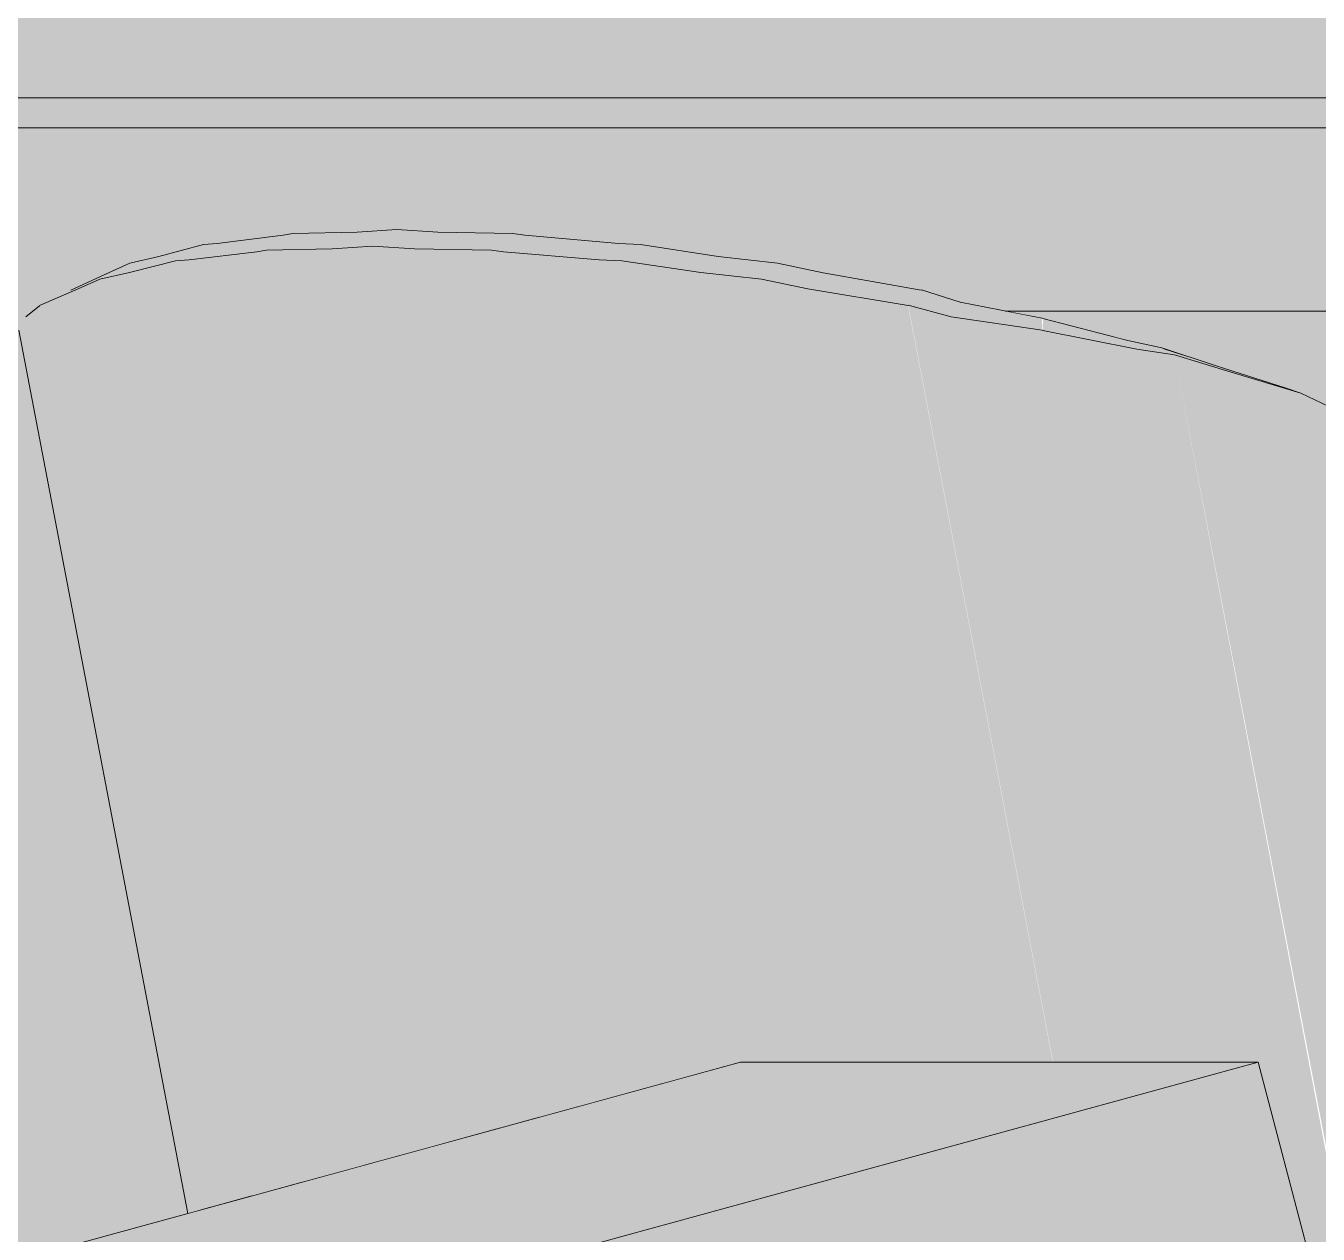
# Model space of a CAD drawing. Header units: centimetres. Extents: x -4381 to 5639, y -3920 to 4826.
# Drawn here: x 21.6028 to 21.9201, y 32.727 to 33.0236 of the extents above; entities that cross this region are included whole.
import ezdxf
from ezdxf.xclip import XClip

# ---------------------------------------------------------------- set-up
doc = ezdxf.new("R2010")
doc.units = ezdxf.units.CM
doc.header["$MEASUREMENT"] = 0
doc.header["$XCLIPFRAME"] = 0
doc.set_wipeout_variables(frame=1)
doc.linetypes.add('Wipeout_Contour', pattern=[100, 0, -100])
for name, color, linetype in [('01- MOBILIER', 7, 'Continuous'), ('Drawing & Figure', 7, 'Continuous'), ('Structural - Bearing', 7, 'Continuous')]:
    doc.layers.add(name, color=color, linetype=linetype)
for name, color, linetype, lineweight in [('01- MOBILIER_Pen_No__1', 7, 'Continuous', 5), ('01- MOBILIER_Pen_No__101', 252, 'Continuous', 5), ('01- MOBILIER_Pen_No__18', 9, 'Continuous', 5)]:
    doc.layers.add(name, color=color, linetype=linetype, lineweight=lineweight)
for name, color, linetype, lineweight, true_color in [('01- MOBILIER_Pen_No__102', 7, 'Continuous', 5, 0xcccccc), ('01- MOBILIER_Pen_No__186', 7, 'Continuous', 5, 0xe8e8e8), ('01- MOBILIER_Pen_No__62', 7, 'Continuous', 5, 0xaaaaaa), ('Structural - Bearing_Pen_No__102', 7, 'Continuous', 5, 0xcccccc)]:
    doc.layers.add(name, color=color, linetype=linetype, lineweight=lineweight, true_color=true_color)

# ---------------------------------------------------------------- blocks, each defined once
blk = doc.blocks.new('Drawing_8_8', base_point=(-322.57542, 32.20361))
at = {"color": 254, "linetype": 'Wipeout_Contour', "lineweight": 0, "ltscale": 243.264793}
blk.add_wipeout([(20.11205, 32.60361), (20.76205, 32.60361), (20.76205, 35.20361), (22.61205, 35.20361), (22.61205, 35.30361), (20.11205, 35.30361)], dxfattribs=at).dxf.layer = 'Structural - Bearing'
at = {"color": 254, "linetype": 'Wipeout_Contour', "lineweight": 0, "ltscale": 1177.001365}
blk.add_wipeout([(22.23705, 35.10361), (20.86205, 35.10361), (20.86205, 32.60361), (21.1728, 32.60361), (21.64254, 32.73212), (21.60106, 32.94884), (21.60275, 32.95222), (21.60608, 32.95493), (21.61394, 32.95882), (21.62308, 32.96297), (21.62826, 32.96537), (21.63542, 32.96701), (21.64642, 32.96994), (21.64972, 32.9702), (21.66595, 32.97225), (21.66833, 32.97265), (21.68408, 32.97297), (21.69386, 32.97361), (21.7039, 32.97297), (21.72237, 32.97265), (21.7253, 32.97225), (21.74831, 32.9702), (21.75372, 32.96994), (21.77278, 32.96701), (21.78734, 32.96537), (21.79854, 32.96297), (21.82262, 32.95876), (21.83221, 32.95581), (21.84336, 32.95361), (22.23705, 32.95361)], dxfattribs=at).dxf.layer = 'Structural - Bearing'
at = {"layer": 'Structural - Bearing_Pen_No__102', "linetype": 'Continuous', "ltscale": 10}
blk.add_hatch(color=256, dxfattribs=at).paths.add_polyline_path([(22.23705, 35.10361), (20.86205, 35.10361), (20.86205, 32.60361), (21.1728, 32.60361), (21.64254, 32.73212), (21.60106, 32.94884), (21.60275, 32.95222), (21.60608, 32.95493), (21.61394, 32.95882), (21.62308, 32.96297), (21.62826, 32.96537), (21.63542, 32.96701), (21.64642, 32.96994), (21.64972, 32.9702), (21.66595, 32.97225), (21.66833, 32.97265), (21.68408, 32.97297), (21.69386, 32.97361), (21.7039, 32.97297), (21.72237, 32.97265), (21.7253, 32.97225), (21.74831, 32.9702), (21.75372, 32.96994), (21.77278, 32.96701), (21.78734, 32.96537), (21.79854, 32.96297), (21.82262, 32.95876), (21.83221, 32.95581), (21.84336, 32.95361), (22.23705, 32.95361)])
at = {"layer": '01- MOBILIER_Pen_No__1', "linetype": 'Continuous', "ltscale": 10}
for p, q in [((21.53275, 33.00599), (22.19202, 33.00599)), ((21.53303, 32.99858), (22.19107, 32.99858))]:
    blk.add_line(p, q, dxfattribs=at)
at = {"color": 254, "linetype": 'Wipeout_Contour', "lineweight": 0, "ltscale": 118.771093}
blk.add_wipeout([(21.69386, 32.97361), (21.68408, 32.97297), (21.67798, 32.96889)], dxfattribs=at).dxf.layer = '01- MOBILIER'
at = {"color": 254, "linetype": 'Wipeout_Contour', "lineweight": 0, "ltscale": 158.598541}
blk.add_wipeout([(21.87029, 32.95361), (21.84336, 32.95361), (21.85233, 32.95185), (21.87029, 32.94715)], dxfattribs=at).dxf.layer = '01- MOBILIER'
at = {"layer": '01- MOBILIER_Pen_No__102', "linetype": 'Continuous', "ltscale": 10}
blk.add_hatch(color=256, dxfattribs=at).paths.add_polyline_path([(21.69386, 32.97361), (21.68408, 32.97297), (21.67798, 32.96889)])
at = {"layer": '01- MOBILIER_Pen_No__62', "linetype": 'Continuous', "ltscale": 10}
blk.add_hatch(color=256, dxfattribs=at).paths.add_polyline_path([(21.87029, 32.95361), (21.84336, 32.95361), (21.85233, 32.95185), (21.87029, 32.94715)])
at = {"color": 254, "linetype": 'Wipeout_Contour', "lineweight": 0, "ltscale": 118.028344}
blk.add_wipeout([(21.69386, 32.97361), (21.67798, 32.96889), (21.68797, 32.96954)], dxfattribs=at).dxf.layer = '01- MOBILIER'
at = {"color": 254, "linetype": 'Wipeout_Contour', "lineweight": 0, "ltscale": 395.450485}
blk.add_wipeout([(21.92723, 32.95361), (21.87029, 32.95361), (21.87029, 32.94715), (21.87336, 32.94635), (21.88173, 32.94455), (21.89533, 32.94013), (21.912, 32.93479), (21.91583, 32.93344), (21.92613, 32.92861), (21.92723, 32.92861)], dxfattribs=at).dxf.layer = '01- MOBILIER'
at = {"layer": '01- MOBILIER_Pen_No__101', "linetype": 'Continuous', "ltscale": 10}
blk.add_hatch(color=256, dxfattribs=at).paths.add_polyline_path([(21.92723, 32.95361), (21.87029, 32.95361), (21.87029, 32.94715), (21.87336, 32.94635), (21.88173, 32.94455), (21.89533, 32.94013), (21.912, 32.93479), (21.91583, 32.93344), (21.92613, 32.92861), (21.92723, 32.92861)])
at = {"layer": '01- MOBILIER_Pen_No__102', "linetype": 'Continuous', "ltscale": 10}
blk.add_hatch(color=256, dxfattribs=at).paths.add_polyline_path([(21.69386, 32.97361), (21.67798, 32.96889), (21.68797, 32.96954)])
at = {"color": 254, "linetype": 'Wipeout_Contour', "lineweight": 0, "ltscale": 118.851309}
blk.add_wipeout([(21.68408, 32.97297), (21.66833, 32.97265), (21.66188, 32.96859)], dxfattribs=at).dxf.layer = '01- MOBILIER'
at = {"layer": '01- MOBILIER_Pen_No__102', "linetype": 'Continuous', "ltscale": 10}
blk.add_hatch(color=256, dxfattribs=at).paths.add_polyline_path([(21.68408, 32.97297), (21.66833, 32.97265), (21.66188, 32.96859)])
at = {"color": 254, "linetype": 'Wipeout_Contour', "lineweight": 0, "ltscale": 117.898597}
blk.add_wipeout([(21.68408, 32.97297), (21.66188, 32.96859), (21.67798, 32.96889)], dxfattribs=at).dxf.layer = '01- MOBILIER'
at = {"layer": '01- MOBILIER_Pen_No__102', "linetype": 'Continuous', "ltscale": 10}
blk.add_hatch(color=256, dxfattribs=at).paths.add_polyline_path([(21.68408, 32.97297), (21.66188, 32.96859), (21.67798, 32.96889)])
at = {"color": 254, "linetype": 'Wipeout_Contour', "lineweight": 0, "ltscale": 118.585469}
blk.add_wipeout([(21.66833, 32.97265), (21.66595, 32.97225), (21.65945, 32.96819)], dxfattribs=at).dxf.layer = '01- MOBILIER'
at = {"color": 254, "linetype": 'Wipeout_Contour', "lineweight": 0, "ltscale": 157.53182}
blk.add_wipeout([(21.68797, 32.96954), (21.67798, 32.96889), (21.71928, 32.75312), (21.7289, 32.75575)], dxfattribs=at).dxf.layer = '01- MOBILIER'
at = {"layer": '01- MOBILIER_Pen_No__101', "linetype": 'Continuous', "ltscale": 10}
blk.add_hatch(color=256, dxfattribs=at).paths.add_polyline_path([(21.68797, 32.96954), (21.67798, 32.96889), (21.71928, 32.75312), (21.7289, 32.75575)])
at = {"layer": '01- MOBILIER_Pen_No__102', "linetype": 'Continuous', "ltscale": 10}
blk.add_hatch(color=256, dxfattribs=at).paths.add_polyline_path([(21.66833, 32.97265), (21.66595, 32.97225), (21.65945, 32.96819)])
at = {"color": 254, "linetype": 'Wipeout_Contour', "lineweight": 0, "ltscale": 118.144847}
blk.add_wipeout([(21.66833, 32.97265), (21.65945, 32.96819), (21.66188, 32.96859)], dxfattribs=at).dxf.layer = '01- MOBILIER'
at = {"layer": '01- MOBILIER_Pen_No__102', "linetype": 'Continuous', "ltscale": 10}
blk.add_hatch(color=256, dxfattribs=at).paths.add_polyline_path([(21.66833, 32.97265), (21.65945, 32.96819), (21.66188, 32.96859)])
at = {"layer": '01- MOBILIER_Pen_No__1', "linetype": 'Continuous', "ltscale": 10}
blk.add_line((21.68408, 32.97297), (21.66833, 32.97265), dxfattribs=at)
at = {"color": 254, "linetype": 'Wipeout_Contour', "lineweight": 0, "ltscale": 118.591374}
blk.add_wipeout([(21.66595, 32.97225), (21.64972, 32.9702), (21.64285, 32.96618)], dxfattribs=at).dxf.layer = '01- MOBILIER'
at = {"layer": '01- MOBILIER_Pen_No__102', "linetype": 'Continuous', "ltscale": 10}
blk.add_hatch(color=256, dxfattribs=at).paths.add_polyline_path([(21.66595, 32.97225), (21.64972, 32.9702), (21.64285, 32.96618)])
at = {"color": 254, "linetype": 'Wipeout_Contour', "lineweight": 0, "ltscale": 118.087288}
blk.add_wipeout([(21.66595, 32.97225), (21.64285, 32.96618), (21.65945, 32.96819)], dxfattribs=at).dxf.layer = '01- MOBILIER'
at = {"layer": '01- MOBILIER_Pen_No__102', "linetype": 'Continuous', "ltscale": 10}
blk.add_hatch(color=256, dxfattribs=at).paths.add_polyline_path([(21.66595, 32.97225), (21.64285, 32.96618), (21.65945, 32.96819)])
at = {"layer": '01- MOBILIER_Pen_No__1', "linetype": 'Continuous', "ltscale": 10}
blk.add_line((21.66833, 32.97265), (21.66595, 32.97225), dxfattribs=at)
at = {"color": 254, "linetype": 'Wipeout_Contour', "lineweight": 0, "ltscale": 118.60153}
blk.add_wipeout([(21.64972, 32.9702), (21.64642, 32.96994), (21.63948, 32.96594)], dxfattribs=at).dxf.layer = '01- MOBILIER'
at = {"color": 254, "linetype": 'Wipeout_Contour', "lineweight": 0, "ltscale": 197.615784}
blk.add_wipeout([(21.66188, 32.96859), (21.65945, 32.96819), (21.70155, 32.74827), (21.71928, 32.75312), (21.67798, 32.96889)], dxfattribs=at).dxf.layer = '01- MOBILIER'
at = {"layer": '01- MOBILIER_Pen_No__101', "linetype": 'Continuous', "ltscale": 10}
blk.add_hatch(color=256, dxfattribs=at).paths.add_polyline_path([(21.66188, 32.96859), (21.65945, 32.96819), (21.70155, 32.74827), (21.71928, 32.75312), (21.67798, 32.96889)])
at = {"layer": '01- MOBILIER_Pen_No__102', "linetype": 'Continuous', "ltscale": 10}
blk.add_hatch(color=256, dxfattribs=at).paths.add_polyline_path([(21.64972, 32.9702), (21.64642, 32.96994), (21.63948, 32.96594)])
at = {"color": 254, "linetype": 'Wipeout_Contour', "lineweight": 0, "ltscale": 118.050065}
blk.add_wipeout([(21.64972, 32.9702), (21.63948, 32.96594), (21.64285, 32.96618)], dxfattribs=at).dxf.layer = '01- MOBILIER'
at = {"layer": '01- MOBILIER_Pen_No__102', "linetype": 'Continuous', "ltscale": 10}
blk.add_hatch(color=256, dxfattribs=at).paths.add_polyline_path([(21.64972, 32.9702), (21.63948, 32.96594), (21.64285, 32.96618)])
at = {"layer": '01- MOBILIER_Pen_No__1', "linetype": 'Continuous', "ltscale": 10}
blk.add_line((21.66595, 32.97225), (21.64972, 32.9702), dxfattribs=at)
at = {"color": 254, "linetype": 'Wipeout_Contour', "lineweight": 0, "ltscale": 118.430456}
blk.add_wipeout([(21.64642, 32.96994), (21.63542, 32.96701), (21.62822, 32.96306)], dxfattribs=at).dxf.layer = '01- MOBILIER'
at = {"layer": '01- MOBILIER_Pen_No__102', "linetype": 'Continuous', "ltscale": 10}
blk.add_hatch(color=256, dxfattribs=at).paths.add_polyline_path([(21.64642, 32.96994), (21.63542, 32.96701), (21.62822, 32.96306)])
at = {"color": 254, "linetype": 'Wipeout_Contour', "lineweight": 0, "ltscale": 118.178958}
blk.add_wipeout([(21.64642, 32.96994), (21.62822, 32.96306), (21.63948, 32.96594)], dxfattribs=at).dxf.layer = '01- MOBILIER'
at = {"layer": '01- MOBILIER_Pen_No__102', "linetype": 'Continuous', "ltscale": 10}
blk.add_hatch(color=256, dxfattribs=at).paths.add_polyline_path([(21.64642, 32.96994), (21.62822, 32.96306), (21.63948, 32.96594)])
at = {"layer": '01- MOBILIER_Pen_No__1', "linetype": 'Continuous', "ltscale": 10}
blk.add_line((21.64972, 32.9702), (21.64642, 32.96994), dxfattribs=at)
at = {"color": 254, "linetype": 'Wipeout_Contour', "lineweight": 0, "ltscale": 157.44668}
blk.add_wipeout([(21.65945, 32.96819), (21.64285, 32.96618), (21.68541, 32.74385), (21.70155, 32.74827)], dxfattribs=at).dxf.layer = '01- MOBILIER'
at = {"color": 254, "linetype": 'Wipeout_Contour', "lineweight": 0, "ltscale": 118.458393}
blk.add_wipeout([(21.63542, 32.96701), (21.62826, 32.96537), (21.62089, 32.96146)], dxfattribs=at).dxf.layer = '01- MOBILIER'
at = {"layer": '01- MOBILIER_Pen_No__102', "linetype": 'Continuous', "ltscale": 10}
blk.add_hatch(color=256, dxfattribs=at).paths.add_polyline_path([(21.63542, 32.96701), (21.62826, 32.96537), (21.62089, 32.96146)])
at = {"layer": '01- MOBILIER_Pen_No__62', "linetype": 'Continuous', "ltscale": 10}
blk.add_hatch(color=256, dxfattribs=at).paths.add_polyline_path([(21.65945, 32.96819), (21.64285, 32.96618), (21.68541, 32.74385), (21.70155, 32.74827)])
at = {"layer": '01- MOBILIER_Pen_No__1', "linetype": 'Continuous', "ltscale": 10}
for p, q in [((21.66188, 32.96859), (21.65945, 32.96819)), ((21.67798, 32.96889), (21.66188, 32.96859))]:
    blk.add_line(p, q, dxfattribs=at)
at = {"color": 254, "linetype": 'Wipeout_Contour', "lineweight": 0, "ltscale": 118.759697}
blk.add_wipeout([(21.69386, 32.97361), (21.69822, 32.96889), (21.7039, 32.97297)], dxfattribs=at).dxf.layer = '01- MOBILIER'
at = {"color": 254, "linetype": 'Wipeout_Contour', "lineweight": 0, "ltscale": 118.109915}
blk.add_wipeout([(21.63542, 32.96701), (21.62089, 32.96146), (21.62822, 32.96306)], dxfattribs=at).dxf.layer = '01- MOBILIER'
at = {"layer": '01- MOBILIER_Pen_No__102', "linetype": 'Continuous', "ltscale": 10}
for points in [[(21.69386, 32.97361), (21.69822, 32.96889), (21.7039, 32.97297)], [(21.63542, 32.96701), (21.62089, 32.96146), (21.62822, 32.96306)]]:
    blk.add_hatch(color=256, dxfattribs=at).paths.add_polyline_path(points)
at = {"color": 254, "linetype": 'Wipeout_Contour', "lineweight": 0, "ltscale": 118.063577}
blk.add_wipeout([(21.69386, 32.97361), (21.68797, 32.96954), (21.69822, 32.96889)], dxfattribs=at).dxf.layer = '01- MOBILIER'
at = {"color": 254, "linetype": 'Wipeout_Contour', "lineweight": 0, "ltscale": 118.682691}
blk.add_wipeout([(21.7039, 32.97297), (21.71708, 32.96859), (21.72237, 32.97265)], dxfattribs=at).dxf.layer = '01- MOBILIER'
at = {"color": 254, "linetype": 'Wipeout_Contour', "lineweight": 0, "ltscale": 118.325125}
blk.add_wipeout([(21.62826, 32.96537), (21.62308, 32.96297), (21.61558, 32.95909)], dxfattribs=at).dxf.layer = '01- MOBILIER'
at = {"layer": '01- MOBILIER_Pen_No__102', "linetype": 'Continuous', "ltscale": 10}
for points in [[(21.69386, 32.97361), (21.68797, 32.96954), (21.69822, 32.96889)], [(21.7039, 32.97297), (21.71708, 32.96859), (21.72237, 32.97265)]]:
    blk.add_hatch(color=256, dxfattribs=at).paths.add_polyline_path(points)
at = {"layer": '01- MOBILIER_Pen_No__18', "linetype": 'Continuous', "ltscale": 10}
blk.add_hatch(color=256, dxfattribs=at).paths.add_polyline_path([(21.62826, 32.96537), (21.62308, 32.96297), (21.61558, 32.95909)])
at = {"layer": '01- MOBILIER_Pen_No__1', "linetype": 'Continuous', "ltscale": 10}
blk.add_line((21.69386, 32.97361), (21.68408, 32.97297), dxfattribs=at)
at = {"color": 254, "linetype": 'Wipeout_Contour', "lineweight": 0, "ltscale": 118.177765}
blk.add_wipeout([(21.7039, 32.97297), (21.69822, 32.96889), (21.71708, 32.96859)], dxfattribs=at).dxf.layer = '01- MOBILIER'
at = {"color": 254, "linetype": 'Wipeout_Contour', "lineweight": 0, "ltscale": 118.840341}
blk.add_wipeout([(21.72237, 32.97265), (21.72008, 32.96819), (21.7253, 32.97225)], dxfattribs=at).dxf.layer = '01- MOBILIER'
at = {"color": 254, "linetype": 'Wipeout_Contour', "lineweight": 0, "ltscale": 118.215864}
blk.add_wipeout([(21.62826, 32.96537), (21.61558, 32.95909), (21.62089, 32.96146)], dxfattribs=at).dxf.layer = '01- MOBILIER'
at = {"layer": '01- MOBILIER_Pen_No__102', "linetype": 'Continuous', "ltscale": 10}
blk.add_hatch(color=256, dxfattribs=at).paths.add_polyline_path([(21.7039, 32.97297), (21.69822, 32.96889), (21.71708, 32.96859)])
at = {"layer": '01- MOBILIER_Pen_No__18', "linetype": 'Continuous', "ltscale": 10}
blk.add_hatch(color=256, dxfattribs=at).paths.add_polyline_path([(21.62826, 32.96537), (21.61558, 32.95909), (21.62089, 32.96146)])
at = {"layer": '01- MOBILIER_Pen_No__186', "linetype": 'Continuous', "ltscale": 10}
blk.add_hatch(color=256, dxfattribs=at).paths.add_polyline_path([(21.72237, 32.97265), (21.72008, 32.96819), (21.7253, 32.97225)])
at = {"layer": '01- MOBILIER_Pen_No__1', "linetype": 'Continuous', "ltscale": 10}
blk.add_line((21.69386, 32.97361), (21.7039, 32.97297), dxfattribs=at)
at = {"color": 254, "linetype": 'Wipeout_Contour', "lineweight": 0, "ltscale": 118.074563}
blk.add_wipeout([(21.72237, 32.97265), (21.71708, 32.96859), (21.72008, 32.96819)], dxfattribs=at).dxf.layer = '01- MOBILIER'
at = {"color": 254, "linetype": 'Wipeout_Contour', "lineweight": 0, "ltscale": 118.45142}
blk.add_wipeout([(21.7253, 32.97225), (21.74358, 32.96618), (21.74831, 32.9702)], dxfattribs=at).dxf.layer = '01- MOBILIER'
at = {"color": 254, "linetype": 'Wipeout_Contour', "lineweight": 0, "ltscale": 197.415457}
blk.add_wipeout([(21.63948, 32.96594), (21.62822, 32.96306), (21.67094, 32.73989), (21.68541, 32.74385), (21.64285, 32.96618)], dxfattribs=at).dxf.layer = '01- MOBILIER'
at = {"color": 254, "linetype": 'Wipeout_Contour', "lineweight": 0, "ltscale": 118.257133}
blk.add_wipeout([(21.62308, 32.96297), (21.61381, 32.95876), (21.60607, 32.95497)], dxfattribs=at).dxf.layer = '01- MOBILIER'
at = {"layer": '01- MOBILIER_Pen_No__18', "linetype": 'Continuous', "ltscale": 10}
blk.add_hatch(color=256, dxfattribs=at).paths.add_polyline_path([(21.62308, 32.96297), (21.61381, 32.95876), (21.60607, 32.95497)])
at = {"layer": '01- MOBILIER_Pen_No__186', "linetype": 'Continuous', "ltscale": 10}
for points in [[(21.72237, 32.97265), (21.71708, 32.96859), (21.72008, 32.96819)], [(21.7253, 32.97225), (21.74358, 32.96618), (21.74831, 32.9702)]]:
    blk.add_hatch(color=256, dxfattribs=at).paths.add_polyline_path(points)
at = {"layer": '01- MOBILIER_Pen_No__62', "linetype": 'Continuous', "ltscale": 10}
blk.add_hatch(color=256, dxfattribs=at).paths.add_polyline_path([(21.63948, 32.96594), (21.62822, 32.96306), (21.67094, 32.73989), (21.68541, 32.74385), (21.64285, 32.96618)])
at = {"layer": '01- MOBILIER_Pen_No__1', "linetype": 'Continuous', "ltscale": 10}
for p, q in [((21.64642, 32.96994), (21.63542, 32.96701)), ((21.65945, 32.96819), (21.64285, 32.96618)), ((21.63542, 32.96701), (21.62826, 32.96537)), ((21.64285, 32.96618), (21.63948, 32.96594))]:
    blk.add_line(p, q, dxfattribs=at)
at = {"color": 254, "linetype": 'Wipeout_Contour', "lineweight": 0, "ltscale": 118.472806}
blk.add_wipeout([(21.7253, 32.97225), (21.72008, 32.96819), (21.74358, 32.96618)], dxfattribs=at).dxf.layer = '01- MOBILIER'
at = {"color": 254, "linetype": 'Wipeout_Contour', "lineweight": 0, "ltscale": 119.06368}
blk.add_wipeout([(21.74831, 32.9702), (21.7491, 32.96594), (21.75372, 32.96994)], dxfattribs=at).dxf.layer = '01- MOBILIER'
at = {"color": 254, "linetype": 'Wipeout_Contour', "lineweight": 0, "ltscale": 118.23634}
blk.add_wipeout([(21.62308, 32.96297), (21.60607, 32.95497), (21.61558, 32.95909)], dxfattribs=at).dxf.layer = '01- MOBILIER'
at = {"layer": '01- MOBILIER_Pen_No__18', "linetype": 'Continuous', "ltscale": 10}
blk.add_hatch(color=256, dxfattribs=at).paths.add_polyline_path([(21.62308, 32.96297), (21.60607, 32.95497), (21.61558, 32.95909)])
at = {"layer": '01- MOBILIER_Pen_No__186', "linetype": 'Continuous', "ltscale": 10}
for points in [[(21.7253, 32.97225), (21.72008, 32.96819), (21.74358, 32.96618)], [(21.74831, 32.9702), (21.7491, 32.96594), (21.75372, 32.96994)]]:
    blk.add_hatch(color=256, dxfattribs=at).paths.add_polyline_path(points)
at = {"layer": '01- MOBILIER_Pen_No__1', "linetype": 'Continuous', "ltscale": 10}
for p, q in [((21.7039, 32.97297), (21.72237, 32.97265)), ((21.72237, 32.97265), (21.7253, 32.97225))]:
    blk.add_line(p, q, dxfattribs=at)
at = {"color": 254, "linetype": 'Wipeout_Contour', "lineweight": 0, "ltscale": 157.555334}
blk.add_wipeout([(21.68797, 32.96954), (21.7289, 32.75575), (21.73852, 32.75838), (21.69822, 32.96889)], dxfattribs=at).dxf.layer = '01- MOBILIER'
at = {"color": 254, "linetype": 'Wipeout_Contour', "lineweight": 0, "ltscale": 117.925204}
blk.add_wipeout([(21.74831, 32.9702), (21.74358, 32.96618), (21.7491, 32.96594)], dxfattribs=at).dxf.layer = '01- MOBILIER'
at = {"color": 254, "linetype": 'Wipeout_Contour', "lineweight": 0, "ltscale": 118.422332}
blk.add_wipeout([(21.75372, 32.96994), (21.76855, 32.96306), (21.77278, 32.96701)], dxfattribs=at).dxf.layer = '01- MOBILIER'
at = {"color": 254, "linetype": 'Wipeout_Contour', "lineweight": 0, "ltscale": 197.407473}
blk.add_wipeout([(21.62089, 32.96146), (21.61558, 32.95909), (21.65821, 32.73641), (21.67094, 32.73989), (21.62822, 32.96306)], dxfattribs=at).dxf.layer = '01- MOBILIER'
at = {"layer": '01- MOBILIER_Pen_No__101', "linetype": 'Continuous', "ltscale": 10}
blk.add_hatch(color=256, dxfattribs=at).paths.add_polyline_path([(21.68797, 32.96954), (21.7289, 32.75575), (21.73852, 32.75838), (21.69822, 32.96889)])
at = {"layer": '01- MOBILIER_Pen_No__186', "linetype": 'Continuous', "ltscale": 10}
for points in [[(21.74831, 32.9702), (21.74358, 32.96618), (21.7491, 32.96594)], [(21.75372, 32.96994), (21.76855, 32.96306), (21.77278, 32.96701)]]:
    blk.add_hatch(color=256, dxfattribs=at).paths.add_polyline_path(points)
at = {"layer": '01- MOBILIER_Pen_No__62', "linetype": 'Continuous', "ltscale": 10}
blk.add_hatch(color=256, dxfattribs=at).paths.add_polyline_path([(21.62089, 32.96146), (21.61558, 32.95909), (21.65821, 32.73641), (21.67094, 32.73989), (21.62822, 32.96306)])
at = {"layer": '01- MOBILIER_Pen_No__1', "linetype": 'Continuous', "ltscale": 10}
for p, q in [((21.68797, 32.96954), (21.67798, 32.96889)), ((21.62826, 32.96537), (21.62308, 32.96297)), ((21.63948, 32.96594), (21.62822, 32.96306)), ((21.62822, 32.96306), (21.62089, 32.96146))]:
    blk.add_line(p, q, dxfattribs=at)
at = {"color": 254, "linetype": 'Wipeout_Contour', "lineweight": 0, "ltscale": 118.575643}
blk.add_wipeout([(21.75372, 32.96994), (21.7491, 32.96594), (21.76855, 32.96306)], dxfattribs=at).dxf.layer = '01- MOBILIER'
at = {"color": 254, "linetype": 'Wipeout_Contour', "lineweight": 0, "ltscale": 118.579263}
blk.add_wipeout([(21.77278, 32.96701), (21.78341, 32.96146), (21.78734, 32.96537)], dxfattribs=at).dxf.layer = '01- MOBILIER'
at = {"color": 254, "linetype": 'Wipeout_Contour', "lineweight": 0, "ltscale": 157.315819}
blk.add_wipeout([(21.61558, 32.95909), (21.60607, 32.95497), (21.64842, 32.73373), (21.65821, 32.73641)], dxfattribs=at).dxf.layer = '01- MOBILIER'
at = {"layer": '01- MOBILIER_Pen_No__186', "linetype": 'Continuous', "ltscale": 10}
for points in [[(21.75372, 32.96994), (21.7491, 32.96594), (21.76855, 32.96306)], [(21.77278, 32.96701), (21.78341, 32.96146), (21.78734, 32.96537)]]:
    blk.add_hatch(color=256, dxfattribs=at).paths.add_polyline_path(points)
at = {"layer": '01- MOBILIER_Pen_No__62', "linetype": 'Continuous', "ltscale": 10}
blk.add_hatch(color=256, dxfattribs=at).paths.add_polyline_path([(21.61558, 32.95909), (21.60607, 32.95497), (21.64842, 32.73373), (21.65821, 32.73641)])
at = {"layer": '01- MOBILIER_Pen_No__1', "linetype": 'Continuous', "ltscale": 10}
for p, q in [((21.62308, 32.96297), (21.61381, 32.95876)), ((21.62089, 32.96146), (21.61558, 32.95909))]:
    blk.add_line(p, q, dxfattribs=at)
at = {"color": 254, "linetype": 'Wipeout_Contour', "lineweight": 0, "ltscale": 197.603151}
blk.add_wipeout([(21.71708, 32.96859), (21.69822, 32.96889), (21.73852, 32.75838), (21.75917, 32.76403), (21.72008, 32.96819)], dxfattribs=at).dxf.layer = '01- MOBILIER'
at = {"color": 254, "linetype": 'Wipeout_Contour', "lineweight": 0, "ltscale": 118.464807}
blk.add_wipeout([(21.77278, 32.96701), (21.76855, 32.96306), (21.78341, 32.96146)], dxfattribs=at).dxf.layer = '01- MOBILIER'
at = {"color": 254, "linetype": 'Wipeout_Contour', "lineweight": 0, "ltscale": 118.555412}
blk.add_wipeout([(21.78734, 32.96537), (21.79483, 32.95909), (21.79854, 32.96297)], dxfattribs=at).dxf.layer = '01- MOBILIER'
at = {"color": 254, "linetype": 'Wipeout_Contour', "lineweight": 0, "ltscale": 157.292975}
blk.add_wipeout([(21.60275, 32.95222), (21.64477, 32.73273), (21.64842, 32.73373), (21.60608, 32.95493)], dxfattribs=at).dxf.layer = '01- MOBILIER'
at = {"layer": '01- MOBILIER_Pen_No__101', "linetype": 'Continuous', "ltscale": 10}
blk.add_hatch(color=256, dxfattribs=at).paths.add_polyline_path([(21.71708, 32.96859), (21.69822, 32.96889), (21.73852, 32.75838), (21.75917, 32.76403), (21.72008, 32.96819)])
at = {"layer": '01- MOBILIER_Pen_No__186', "linetype": 'Continuous', "ltscale": 10}
for points in [[(21.77278, 32.96701), (21.76855, 32.96306), (21.78341, 32.96146)], [(21.78734, 32.96537), (21.79483, 32.95909), (21.79854, 32.96297)]]:
    blk.add_hatch(color=256, dxfattribs=at).paths.add_polyline_path(points)
at = {"layer": '01- MOBILIER_Pen_No__62', "linetype": 'Continuous', "ltscale": 10}
blk.add_hatch(color=256, dxfattribs=at).paths.add_polyline_path([(21.60275, 32.95222), (21.64477, 32.73273), (21.64842, 32.73373), (21.60608, 32.95493)])
at = {"layer": '01- MOBILIER_Pen_No__1', "linetype": 'Continuous', "ltscale": 10}
for p, q in [((21.7253, 32.97225), (21.74831, 32.9702)), ((21.68797, 32.96954), (21.69822, 32.96889)), ((21.69822, 32.96889), (21.71708, 32.96859)), ((21.74831, 32.9702), (21.75372, 32.96994)), ((21.61558, 32.95909), (21.60607, 32.95497))]:
    blk.add_line(p, q, dxfattribs=at)
at = {"color": 254, "linetype": 'Wipeout_Contour', "lineweight": 0, "ltscale": 196.352423}
blk.add_wipeout([(21.72008, 32.96819), (21.75917, 32.76403), (21.77827, 32.76926), (21.78128, 32.76926), (21.74358, 32.96618)], dxfattribs=at).dxf.layer = '01- MOBILIER'
at = {"color": 254, "linetype": 'Wipeout_Contour', "lineweight": 0, "ltscale": 118.523773}
blk.add_wipeout([(21.78734, 32.96537), (21.78341, 32.96146), (21.79483, 32.95909)], dxfattribs=at).dxf.layer = '01- MOBILIER'
at = {"color": 254, "linetype": 'Wipeout_Contour', "lineweight": 0, "ltscale": 118.34904}
blk.add_wipeout([(21.79854, 32.96297), (21.8194, 32.95497), (21.82262, 32.95876)], dxfattribs=at).dxf.layer = '01- MOBILIER'
at = {"color": 254, "linetype": 'Wipeout_Contour', "lineweight": 0, "ltscale": 197.35765}
blk.add_wipeout([(21.60106, 32.94884), (21.64254, 32.73212), (21.64477, 32.73273), (21.60275, 32.95222), (21.60107, 32.94889)], dxfattribs=at).dxf.layer = '01- MOBILIER'
at = {"layer": '01- MOBILIER_Pen_No__101', "linetype": 'Continuous', "ltscale": 10}
blk.add_hatch(color=256, dxfattribs=at).paths.add_polyline_path([(21.72008, 32.96819), (21.75917, 32.76403), (21.77827, 32.76926), (21.78128, 32.76926), (21.74358, 32.96618)])
at = {"layer": '01- MOBILIER_Pen_No__186', "linetype": 'Continuous', "ltscale": 10}
for points in [[(21.78734, 32.96537), (21.78341, 32.96146), (21.79483, 32.95909)], [(21.79854, 32.96297), (21.8194, 32.95497), (21.82262, 32.95876)]]:
    blk.add_hatch(color=256, dxfattribs=at).paths.add_polyline_path(points)
at = {"layer": '01- MOBILIER_Pen_No__62', "linetype": 'Continuous', "ltscale": 10}
blk.add_hatch(color=256, dxfattribs=at).paths.add_polyline_path([(21.60106, 32.94884), (21.64254, 32.73212), (21.64477, 32.73273), (21.60275, 32.95222), (21.60107, 32.94889)])
at = {"layer": '01- MOBILIER_Pen_No__1', "linetype": 'Continuous', "ltscale": 10}
for p, q in [((21.71708, 32.96859), (21.72008, 32.96819)), ((21.60608, 32.95493), (21.60275, 32.95222))]:
    blk.add_line(p, q, dxfattribs=at)
at = {"color": 254, "linetype": 'Wipeout_Contour', "lineweight": 0, "ltscale": 118.763795}
blk.add_wipeout([(21.79854, 32.96297), (21.79483, 32.95909), (21.8194, 32.95497)], dxfattribs=at).dxf.layer = '01- MOBILIER'
at = {"layer": '01- MOBILIER_Pen_No__186', "linetype": 'Continuous', "ltscale": 10}
blk.add_hatch(color=256, dxfattribs=at).paths.add_polyline_path([(21.79854, 32.96297), (21.79483, 32.95909), (21.8194, 32.95497)])
at = {"color": 254, "linetype": 'Wipeout_Contour', "lineweight": 0, "ltscale": 197.82094}
blk.add_wipeout([(21.7491, 32.96594), (21.74358, 32.96618), (21.78128, 32.76926), (21.80565, 32.76926), (21.76855, 32.96306)], dxfattribs=at).dxf.layer = '01- MOBILIER'
at = {"layer": '01- MOBILIER_Pen_No__101', "linetype": 'Continuous', "ltscale": 10}
blk.add_hatch(color=256, dxfattribs=at).paths.add_polyline_path([(21.7491, 32.96594), (21.74358, 32.96618), (21.78128, 32.76926), (21.80565, 32.76926), (21.76855, 32.96306)])
at = {"layer": '01- MOBILIER_Pen_No__1', "linetype": 'Continuous', "ltscale": 10}
for p, q in [((21.72008, 32.96819), (21.74358, 32.96618)), ((21.75372, 32.96994), (21.77278, 32.96701)), ((21.74358, 32.96618), (21.7491, 32.96594)), ((21.77278, 32.96701), (21.78734, 32.96537))]:
    blk.add_line(p, q, dxfattribs=at)
at = {"color": 254, "linetype": 'Wipeout_Contour', "lineweight": 0, "ltscale": 197.793379}
blk.add_wipeout([(21.78341, 32.96146), (21.76855, 32.96306), (21.80565, 32.76926), (21.83118, 32.76926), (21.79483, 32.95909)], dxfattribs=at).dxf.layer = '01- MOBILIER'
at = {"layer": '01- MOBILIER_Pen_No__101', "linetype": 'Continuous', "ltscale": 10}
blk.add_hatch(color=256, dxfattribs=at).paths.add_polyline_path([(21.78341, 32.96146), (21.76855, 32.96306), (21.80565, 32.76926), (21.83118, 32.76926), (21.79483, 32.95909)])
at = {"layer": '01- MOBILIER_Pen_No__1', "linetype": 'Continuous', "ltscale": 10}
for p, q in [((21.7491, 32.96594), (21.76855, 32.96306)), ((21.78734, 32.96537), (21.79854, 32.96297)), ((21.76855, 32.96306), (21.78341, 32.96146))]:
    blk.add_line(p, q, dxfattribs=at)
at = {"color": 254, "linetype": 'Wipeout_Contour', "lineweight": 0, "ltscale": 157.776039}
blk.add_wipeout([(21.8194, 32.95497), (21.79483, 32.95909), (21.83118, 32.76926), (21.85496, 32.76926)], dxfattribs=at).dxf.layer = '01- MOBILIER'
at = {"layer": '01- MOBILIER_Pen_No__101', "linetype": 'Continuous', "ltscale": 10}
blk.add_hatch(color=256, dxfattribs=at).paths.add_polyline_path([(21.8194, 32.95497), (21.79483, 32.95909), (21.83118, 32.76926), (21.85496, 32.76926)])
at = {"layer": '01- MOBILIER_Pen_No__1', "linetype": 'Continuous', "ltscale": 10}
blk.add_line((21.78341, 32.96146), (21.79483, 32.95909), dxfattribs=at)
at = {"color": 254, "linetype": 'Wipeout_Contour', "lineweight": 0, "ltscale": 118.4767}
blk.add_wipeout([(21.82268, 32.95882), (21.83002, 32.95222), (21.83221, 32.95581)], dxfattribs=at).dxf.layer = '01- MOBILIER'
at = {"layer": '01- MOBILIER', "linetype": 'Continuous', "lineweight": 0, "ltscale": 10, "true_color": 0xffffff}
blk.add_hatch(color=7, dxfattribs=at).paths.add_polyline_path([(21.82268, 32.95882), (21.83002, 32.95222), (21.83221, 32.95581)])
at = {"color": 254, "linetype": 'Wipeout_Contour', "lineweight": 0, "ltscale": 118.62907}
blk.add_wipeout([(21.82268, 32.95882), (21.81946, 32.95503), (21.83002, 32.95222)], dxfattribs=at).dxf.layer = '01- MOBILIER'
at = {"color": 254, "linetype": 'Wipeout_Contour', "lineweight": 0, "ltscale": 118.273494}
blk.add_wipeout([(21.83221, 32.95581), (21.85235, 32.94889), (21.85233, 32.95185)], dxfattribs=at).dxf.layer = '01- MOBILIER'
at = {"layer": '01- MOBILIER', "linetype": 'Continuous', "lineweight": 0, "ltscale": 10, "true_color": 0xffffff}
for points in [[(21.82268, 32.95882), (21.81946, 32.95503), (21.83002, 32.95222)], [(21.83221, 32.95581), (21.85235, 32.94889), (21.85233, 32.95185)]]:
    blk.add_hatch(color=7, dxfattribs=at).paths.add_polyline_path(points)
at = {"layer": '01- MOBILIER_Pen_No__1', "linetype": 'Continuous', "ltscale": 10}
blk.add_line((21.79854, 32.96297), (21.82262, 32.95876), dxfattribs=at)
at = {"color": 254, "linetype": 'Wipeout_Contour', "lineweight": 0, "ltscale": 118.804163}
blk.add_wipeout([(21.83221, 32.95581), (21.83002, 32.95222), (21.85235, 32.94889)], dxfattribs=at).dxf.layer = '01- MOBILIER'
at = {"layer": '01- MOBILIER', "linetype": 'Continuous', "lineweight": 0, "ltscale": 10, "true_color": 0xffffff}
blk.add_hatch(color=7, dxfattribs=at).paths.add_polyline_path([(21.83221, 32.95581), (21.83002, 32.95222), (21.85235, 32.94889)])
at = {"color": 254, "linetype": 'Wipeout_Contour', "lineweight": 0, "ltscale": 118.226397}
blk.add_wipeout([(21.8525, 32.95179), (21.87562, 32.94424), (21.87336, 32.94635)], dxfattribs=at).dxf.layer = '01- MOBILIER'
at = {"layer": '01- MOBILIER_Pen_No__186', "linetype": 'Continuous', "ltscale": 10}
blk.add_hatch(color=256, dxfattribs=at).paths.add_polyline_path([(21.8525, 32.95179), (21.87562, 32.94424), (21.87336, 32.94635)])
at = {"color": 254, "linetype": 'Wipeout_Contour', "lineweight": 0, "ltscale": 118.990056}
blk.add_wipeout([(21.8525, 32.95179), (21.85254, 32.94884), (21.87562, 32.94424)], dxfattribs=at).dxf.layer = '01- MOBILIER'
at = {"layer": '01- MOBILIER', "linetype": 'Continuous', "lineweight": 0, "ltscale": 10, "true_color": 0xffffff}
blk.add_hatch(color=7, dxfattribs=at).paths.add_polyline_path([(21.8525, 32.95179), (21.85254, 32.94884), (21.87562, 32.94424)])
at = {"color": 254, "linetype": 'Wipeout_Contour', "lineweight": 0, "ltscale": 157.814532}
blk.add_wipeout([(21.83002, 32.95222), (21.81946, 32.95503), (21.85503, 32.76926), (21.86505, 32.76926)], dxfattribs=at).dxf.layer = '01- MOBILIER'
at = {"color": 254, "linetype": 'Wipeout_Contour', "lineweight": 0, "ltscale": 118.507051}
blk.add_wipeout([(21.87336, 32.94635), (21.88487, 32.94285), (21.88173, 32.94455)], dxfattribs=at).dxf.layer = '01- MOBILIER'
at = {"layer": '01- MOBILIER_Pen_No__101', "linetype": 'Continuous', "ltscale": 10}
blk.add_hatch(color=256, dxfattribs=at).paths.add_polyline_path([(21.83002, 32.95222), (21.81946, 32.95503), (21.85503, 32.76926), (21.86505, 32.76926)])
at = {"layer": '01- MOBILIER_Pen_No__186', "linetype": 'Continuous', "ltscale": 10}
blk.add_hatch(color=256, dxfattribs=at).paths.add_polyline_path([(21.87336, 32.94635), (21.88487, 32.94285), (21.88173, 32.94455)])
at = {"layer": '01- MOBILIER_Pen_No__1', "linetype": 'Continuous', "ltscale": 10}
for p, q in [((21.79483, 32.95909), (21.8194, 32.95497)), ((21.82268, 32.95882), (21.83221, 32.95581))]:
    blk.add_line(p, q, dxfattribs=at)
at = {"color": 254, "linetype": 'Wipeout_Contour', "lineweight": 0, "ltscale": 118.724799}
blk.add_wipeout([(21.87336, 32.94635), (21.87562, 32.94424), (21.88487, 32.94285)], dxfattribs=at).dxf.layer = '01- MOBILIER'
at = {"layer": '01- MOBILIER_Pen_No__186', "linetype": 'Continuous', "ltscale": 10}
blk.add_hatch(color=256, dxfattribs=at).paths.add_polyline_path([(21.87336, 32.94635), (21.87562, 32.94424), (21.88487, 32.94285)])
at = {"color": 254, "linetype": 'Wipeout_Contour', "lineweight": 0, "ltscale": 157.84315}
blk.add_wipeout([(21.83002, 32.95222), (21.86505, 32.76926), (21.88692, 32.76926), (21.85254, 32.94884)], dxfattribs=at).dxf.layer = '01- MOBILIER'
at = {"layer": '01- MOBILIER_Pen_No__62', "linetype": 'Continuous', "ltscale": 10}
blk.add_hatch(color=256, dxfattribs=at).paths.add_polyline_path([(21.83002, 32.95222), (21.86505, 32.76926), (21.88692, 32.76926), (21.85254, 32.94884)])
at = {"layer": '01- MOBILIER_Pen_No__1', "linetype": 'Continuous', "ltscale": 10}
for p, q in [((21.83221, 32.95581), (21.85233, 32.95185)), ((21.81946, 32.95503), (21.83002, 32.95222)), ((21.84336, 32.95361), (21.87029, 32.95361)), ((21.87029, 32.95361), (21.92723, 32.95361)), ((21.85233, 32.95185), (21.8525, 32.95179))]:
    blk.add_line(p, q, dxfattribs=at)
at = {"color": 254, "linetype": 'Wipeout_Contour', "lineweight": 0, "ltscale": 353.281746}
blk.add_wipeout([(21.87562, 32.94424), (21.85254, 32.94884), (21.88692, 32.76926), (21.90542, 32.76926), (21.9181, 32.72096), (21.89726, 32.71526), (21.91417, 32.62689), (21.92253, 32.63006), (21.9331, 32.64401)], dxfattribs=at).dxf.layer = '01- MOBILIER'
at = {"layer": '01- MOBILIER_Pen_No__18', "linetype": 'Continuous', "ltscale": 10}
blk.add_hatch(color=256, dxfattribs=at).paths.add_polyline_path([(21.87562, 32.94424), (21.85254, 32.94884), (21.88692, 32.76926), (21.90542, 32.76926), (21.9181, 32.72096), (21.89726, 32.71526), (21.91417, 32.62689), (21.92253, 32.63006), (21.9331, 32.64401)])
at = {"layer": '01- MOBILIER_Pen_No__1', "linetype": 'Continuous', "ltscale": 10}
for p, q in [((21.83002, 32.95222), (21.85235, 32.94889)), ((21.85235, 32.94889), (21.85254, 32.94884)), ((21.8525, 32.95179), (21.87336, 32.94635))]:
    blk.add_line(p, q, dxfattribs=at)
at = {"color": 254, "linetype": 'Wipeout_Contour', "lineweight": 0, "ltscale": 157.764161}
blk.add_wipeout([(21.87562, 32.94424), (21.9331, 32.64401), (21.93968, 32.65399), (21.88487, 32.94285)], dxfattribs=at).dxf.layer = '01- MOBILIER'
at = {"layer": '01- MOBILIER_Pen_No__102', "linetype": 'Continuous', "ltscale": 10}
blk.add_hatch(color=256, dxfattribs=at).paths.add_polyline_path([(21.87562, 32.94424), (21.9331, 32.64401), (21.93968, 32.65399), (21.88487, 32.94285)])
at = {"layer": '01- MOBILIER_Pen_No__1', "linetype": 'Continuous', "ltscale": 10}
blk.add_line((21.85254, 32.94884), (21.87562, 32.94424), dxfattribs=at)
at = {"color": 254, "linetype": 'Wipeout_Contour', "lineweight": 0, "ltscale": 118.291918}
blk.add_wipeout([(21.88172, 32.94455), (21.89879, 32.93859), (21.89533, 32.94013)], dxfattribs=at).dxf.layer = '01- MOBILIER'
at = {"layer": '01- MOBILIER_Pen_No__186', "linetype": 'Continuous', "ltscale": 10}
blk.add_hatch(color=256, dxfattribs=at).paths.add_polyline_path([(21.88172, 32.94455), (21.89879, 32.93859), (21.89533, 32.94013)])
at = {"color": 254, "linetype": 'Wipeout_Contour', "lineweight": 0, "ltscale": 119.009215}
blk.add_wipeout([(21.89879, 32.93859), (21.88174, 32.94454), (21.88487, 32.94285)], dxfattribs=at).dxf.layer = '01- MOBILIER'
at = {"layer": '01- MOBILIER_Pen_No__186', "linetype": 'Continuous', "ltscale": 10}
blk.add_hatch(color=256, dxfattribs=at).paths.add_polyline_path([(21.89879, 32.93859), (21.88174, 32.94454), (21.88487, 32.94285)])
at = {"layer": '01- MOBILIER_Pen_No__1', "linetype": 'Continuous', "ltscale": 10}
blk.add_line((21.87336, 32.94635), (21.88173, 32.94455), dxfattribs=at)
at = {"color": 254, "linetype": 'Wipeout_Contour', "lineweight": 0, "ltscale": 119.074597}
blk.add_wipeout([(21.89533, 32.94013), (21.89879, 32.93859), (21.91583, 32.93344)], dxfattribs=at).dxf.layer = '01- MOBILIER'
at = {"layer": '01- MOBILIER_Pen_No__186', "linetype": 'Continuous', "ltscale": 10}
blk.add_hatch(color=256, dxfattribs=at).paths.add_polyline_path([(21.89533, 32.94013), (21.89879, 32.93859), (21.91583, 32.93344)])
at = {"color": 254, "linetype": 'Wipeout_Contour', "lineweight": 0, "ltscale": 157.813264}
blk.add_wipeout([(21.89879, 32.93859), (21.88487, 32.94285), (21.94002, 32.65479), (21.94917, 32.67539)], dxfattribs=at).dxf.layer = '01- MOBILIER'
at = {"layer": '01- MOBILIER_Pen_No__102', "linetype": 'Continuous', "ltscale": 10}
blk.add_hatch(color=256, dxfattribs=at).paths.add_polyline_path([(21.89879, 32.93859), (21.88487, 32.94285), (21.94002, 32.65479), (21.94917, 32.67539)])
at = {"layer": '01- MOBILIER_Pen_No__1', "linetype": 'Continuous', "ltscale": 10}
for p, q in [((21.87562, 32.94424), (21.88487, 32.94285)), ((21.88172, 32.94455), (21.89533, 32.94013))]:
    blk.add_line(p, q, dxfattribs=at)
at = {"color": 254, "linetype": 'Wipeout_Contour', "lineweight": 0, "ltscale": 198.002432}
blk.add_wipeout([(21.89879, 32.93859), (21.94917, 32.67539), (21.96649, 32.71796), (21.92616, 32.92859), (21.91583, 32.93344)], dxfattribs=at).dxf.layer = '01- MOBILIER'
at = {"layer": '01- MOBILIER_Pen_No__102', "linetype": 'Continuous', "ltscale": 10}
blk.add_hatch(color=256, dxfattribs=at).paths.add_polyline_path([(21.89879, 32.93859), (21.94917, 32.67539), (21.96649, 32.71796), (21.92616, 32.92859), (21.91583, 32.93344)])
at = {"layer": '01- MOBILIER_Pen_No__1', "linetype": 'Continuous', "ltscale": 10}
for p, q in [((21.88486, 32.94286), (21.89879, 32.93859)), ((21.89533, 32.94013), (21.912, 32.93479)), ((21.89879, 32.93859), (21.91583, 32.93344)), ((21.912, 32.93479), (21.91583, 32.93344)), ((21.91583, 32.93344), (21.92616, 32.92859))]:
    blk.add_line(p, q, dxfattribs=at)
at = {"color": 254, "linetype": 'Wipeout_Contour', "lineweight": 0, "ltscale": 156.673544}
blk.add_wipeout([(21.29995, 32.60361), (21.31263, 32.55532), (21.9181, 32.72096), (21.90542, 32.76926)], dxfattribs=at).dxf.layer = '01- MOBILIER'
at = {"layer": '01- MOBILIER_Pen_No__18', "linetype": 'Continuous', "ltscale": 10}
blk.add_hatch(color=256, dxfattribs=at).paths.add_polyline_path([(21.29995, 32.60361), (21.31263, 32.55532), (21.9181, 32.72096), (21.90542, 32.76926)])
at = {"color": 254, "linetype": 'Wipeout_Contour', "lineweight": 0, "ltscale": 156.600694}
blk.add_wipeout([(21.1728, 32.60361), (21.29995, 32.60361), (21.90542, 32.76926), (21.77827, 32.76926)], dxfattribs=at).dxf.layer = '01- MOBILIER'
at = {"layer": '01- MOBILIER_Pen_No__18', "linetype": 'Continuous', "ltscale": 10}
blk.add_hatch(color=256, dxfattribs=at).paths.add_polyline_path([(21.1728, 32.60361), (21.29995, 32.60361), (21.90542, 32.76926), (21.77827, 32.76926)])
at = {"layer": '01- MOBILIER_Pen_No__1', "linetype": 'Continuous', "ltscale": 10}
for p, q in [((21.60107, 32.94889), (21.64254, 32.73212)), ((21.1728, 32.60361), (21.77827, 32.76926)), ((21.90542, 32.76926), (21.29995, 32.60361)), ((21.77827, 32.76926), (21.90542, 32.76926)), ((21.9181, 32.72096), (21.90542, 32.76926))]:
    blk.add_line(p, q, dxfattribs=at)

msp = doc.modelspace()

# ---------------------------------------------------------------- block references
at = {"layer": 'Drawing & Figure', "color": 151, "linetype": 'Continuous', "lineweight": 5, "ltscale": 10, "true_color": 0x80c2ff}
ref = msp.add_blockref('Drawing_8_8', (-322.57542, 32.20361), dxfattribs=at)
XClip(ref).set_block_clipping_path([(1, 23.6253966175), (50.7463984619, 45.1170657245)])

doc.saveas('drawing.dxf')
